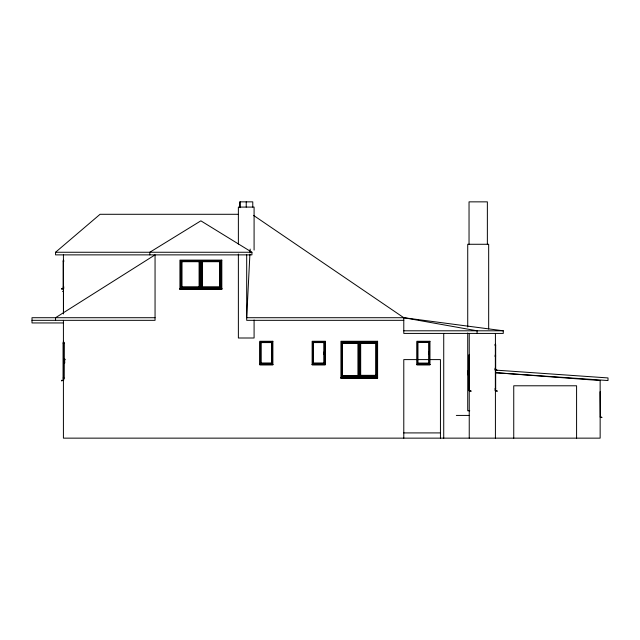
<?xml version="1.0" encoding="UTF-8"?>
<svg xmlns="http://www.w3.org/2000/svg" width="640" height="640" viewBox="0 0 640 640"><rect width="100%" height="100%" fill="white"/><g stroke="black" fill="none" stroke-linecap="round" stroke-linejoin="round"><path stroke-width="0.96" d="M271.848 351.832L271.968 354.528L271.84 352.056M324.2 354.472L324.352 351.92L324.336 354.528L324.208 352.656M429.208 352.056L429.064 354.528L429.152 351.96M428.952 352.552L428.952 351.64M271.84 352.016L272.128 352.656M272.128 351.832L272.144 352.552L271.856 352.056M324.216 351.832L324.224 352.552L324.496 351.832M429.224 351.832L428.944 352.528M467.824 371.872L467.992 370.936L468.04 374.896A0.864 0.864 0 0 1 468.04 374.296L468.072 374.136A0.864 0.864 0 0 1 468.096 373.536L468.104 373.344A0.864 0.864 0 0 1 468.112 372.744L468.744 370.448M64.544 362.504L64.584 362.624A1.008 1 0 0 1 64.592 363.264L64.664 359.24M249.912 254.064L246.688 317.712L403.784 317.712L503.272 330.8L503.272 333.416L403.784 333.416L403.784 317.712L253.576 215.416M250.016 252.08L250.168 249.096M496.76 370.336L495.416 369.872M64.24 360.168L64.52 360.96A1.008 1 0 0 1 64.528 361.608L64.552 361.808A1.008 1 0 0 1 64.584 362.448L64.552 362.592M468.12 373.496L468.128 373.48A0.864 0.864 0 0 0 468.048 374.136L468.072 374.136M64.536 361.616L64.536 361.8A1.008 1 0 0 1 64.56 362.448L64.584 362.448M63.992 343.304L63.184 343.304M63.184 377.952L63.992 377.952M495.648 356.256L494.984 356.4M357.944 343.168L342.488 343.168L357.944 343.168L357.944 375.48L342.488 375.48L342.488 343.168M358.824 342.144L341.616 342.144L358.824 342.144L358.824 376.496L341.616 376.496L341.616 342.144M341.616 376.496L341.712 342.264M342.488 375.48L357.944 375.48M376.056 375.48L376.056 343.168L360.6 343.168L360.6 375.48L376.056 375.48L376.056 343.168M376.928 376.496L376.928 342.144L359.728 342.144L359.728 376.496L376.928 376.496L376.928 342.144M359.728 376.496L376.864 376.424M360.6 375.48L360.6 343.168M63.88 379.048L63.992 342.328L63.184 342.296L63.184 378.96L63.88 379.048L63.88 342.208M271.768 363.28L271.768 342.488L260.872 342.488L260.872 363.28L271.768 363.28L271.768 342.488M272.392 341.832L272.392 363.936L260.256 363.936L260.256 341.832L272.392 341.832L272.392 363.936M260.256 363.936L272.32 363.864M260.872 363.28L260.872 342.488M324.136 363.28L324.136 342.488L313.232 342.488L313.232 363.28L324.136 363.28L324.136 342.488M324.752 341.832L324.752 363.936L312.616 363.936L312.616 341.832L324.752 341.832L324.752 363.936M312.616 363.936L312.616 341.832M313.232 363.28L313.232 342.488M428.864 342.488L417.96 342.488L428.864 342.488L428.864 363.28L417.96 363.28L417.96 342.488M429.48 341.832L429.48 363.936L417.344 363.936L417.344 341.832L429.48 341.832L429.48 363.936M417.344 363.936L429.408 363.864M417.96 363.28L428.864 363.28M61.56 288.864L63.784 288.496M63.184 287.008L63.848 286.896M495.648 345.248L494.984 345.352M149.816 254.872L149.816 252.256L200.872 220.84L251.928 252.256L251.928 254.872L55.56 254.872L55.56 252.256L100.072 214.288L237.944 214.288M181.688 261.608L199.36 261.608L199.36 287.128L181.688 287.128L181.688 261.608L199.36 261.608M180.696 260.8L200.352 260.8L200.352 287.936L180.696 287.936L180.696 260.8L200.352 260.8M180.696 287.936L200.352 287.936M181.688 287.128L199.36 287.128M202.392 261.608L220.056 261.608L220.056 287.128L202.392 287.128L202.392 261.608L220.056 261.608M201.392 260.8L221.056 260.8L221.056 287.936L201.392 287.936L201.392 260.8L221.056 260.8M201.392 287.936L221.056 287.936M202.392 287.128L220.056 287.128M494.952 389.624L495.648 389.544L495.648 344.576L494.952 344.52M469.36 389.624L469.36 355.24L468.648 355.352L468.648 389.512L469.36 389.624L469.36 355.24M63.184 260.856L63.88 260.776M495.648 369.024L494.952 369.08M63.416 380.24L61.56 380.936L61.696 380.28L63.784 379.984M63.416 288.664L62.08 289.2L61.56 288.84M64.096 359.272L63.88 358.504L64.176 360.152M55.56 252.256L251.928 252.256M63.296 261.688L63.848 261.688M63.88 287.784L63.184 287.728M179.928 288.624L221.816 288.624M179.928 288.848L221.816 288.816M179.928 288.912L221.816 288.912M179.928 289.04L221.816 289.04M155.056 317.712L32 317.712L32 322.944L63.416 322.944M32 320.328L155.056 320.328L155.056 254.872L55.56 317.712L55.56 320.328M403.784 320.328L246.688 320.328L246.688 254.872M403.784 330.8L503.272 330.8M63.416 341.272L63.416 380.544M376.864 342.224L359.728 342.144M260.96 342.584L271.688 342.584M313.32 342.584L324.048 342.584M360.72 343.312L375.936 343.312M495.416 343.896L495.416 391.016M469.24 354.36L469.24 391.024M429.208 354.472L428.92 352.552M494.952 355.24L495.648 355.312M260.96 363.192L271.688 363.192M313.32 363.192L324.048 363.192M312.688 363.864L324.68 363.864M259.784 364.496L272.872 364.496M312.144 364.496L325.24 364.496M416.872 364.496L429.96 364.496M259.784 364.656L272.872 364.656M312.144 364.656L325.24 364.656M416.872 364.656L429.96 364.656M494.984 368.24L495.648 368.344M495.056 369.704L497.28 370.336M495.056 370.072L608 377.928L608 380.544L495.416 372.688L600.144 380.544L600.144 438.144L63.416 438.144L63.416 320.328M360.72 375.336L375.936 375.336M341.68 376.424L358.824 376.496M340.944 377.376L377.6 377.376M340.944 377.608L377.6 377.608M340.944 377.656L377.6 377.656M340.944 377.896L377.6 377.84M340.944 377.984L377.6 377.928M494.984 388.456L495.648 388.6M468.864 390.504L470.992 390.784L471.136 391.392L469.24 390.744M495.056 390.496L497.144 390.776L497.28 391.384L495.416 390.736M469.72 410.784L467.728 410.784L467.728 333.008M456.336 415.424L469.296 415.424M403.784 432.912L440.44 432.912M468.76 370.448L468.544 371.168M271.944 354.52L271.832 352.552M600.144 416.824L602.008 417.464L600.144 416.992M403.784 317.712L477.088 330.8L477.088 333.416M576.584 438.144L576.584 385.784L513.744 385.784L513.744 438.144M495.544 344.52L495.544 389.624M495.416 333.416L495.416 438.144M488.672 329.024L488.672 244.272L467.728 244.272L467.728 327.032M487.368 244.272L487.368 201.856L469.04 201.856L469.04 244.272M469.24 333.416L469.24 438.144M443.728 333.416L443.728 438.144M440.44 438.144L440.44 359.6L403.784 359.6L403.784 438.144M429.232 341.912L429.232 363.864M360.072 342.264L360.072 376.384M358.472 342.264L358.472 376.384M324.504 341.912L324.504 363.864M272.144 341.912L272.144 363.864M254.088 250.064L254.088 207.088L238.376 207.088L238.376 244.064M254.088 320.016L254.088 338L238.376 338L238.376 254.056M252.776 207.088L252.776 201.856L239.688 201.856L239.688 207.088M246.232 201.856L246.232 207.088M240.216 201.856L240.216 207.672M220.976 260.864L220.976 287.872M219.912 261.72L219.912 287.016M202.528 261.72L202.528 287.016M201.784 260.888L201.784 287.848M201.464 260.864L201.464 287.872M200.28 260.864L200.28 287.872M199.96 260.888L199.96 287.848M199.216 261.72L199.216 287.016M181.832 261.72L181.832 287.016M180.768 260.864L180.768 287.872M63.416 254.872L63.416 313.736M63.184 260.832L63.184 287.752M63.512 260.112L63.512 313.736L63.512 260.112M64.768 359.048L64.816 360.032L64.776 359.048M62.936 291.304L63.432 291.448L62.936 291.304M600.376 416.144L600.272 391.64L600.376 416.144M221.816 260.112L179.928 260.112L179.928 289.328L221.816 289.328L221.816 260.112M272.872 341.272L259.784 341.272L259.784 364.84L272.872 364.832L272.872 341.272M325.24 341.272L312.144 341.272L312.144 364.84L325.24 364.832L325.24 341.272M377.6 341.272L340.944 341.272L340.944 378.264L377.6 378.264L377.6 341.272M429.96 341.272L416.872 341.272L416.872 364.84L429.96 364.832L429.96 341.272"/></g></svg>
